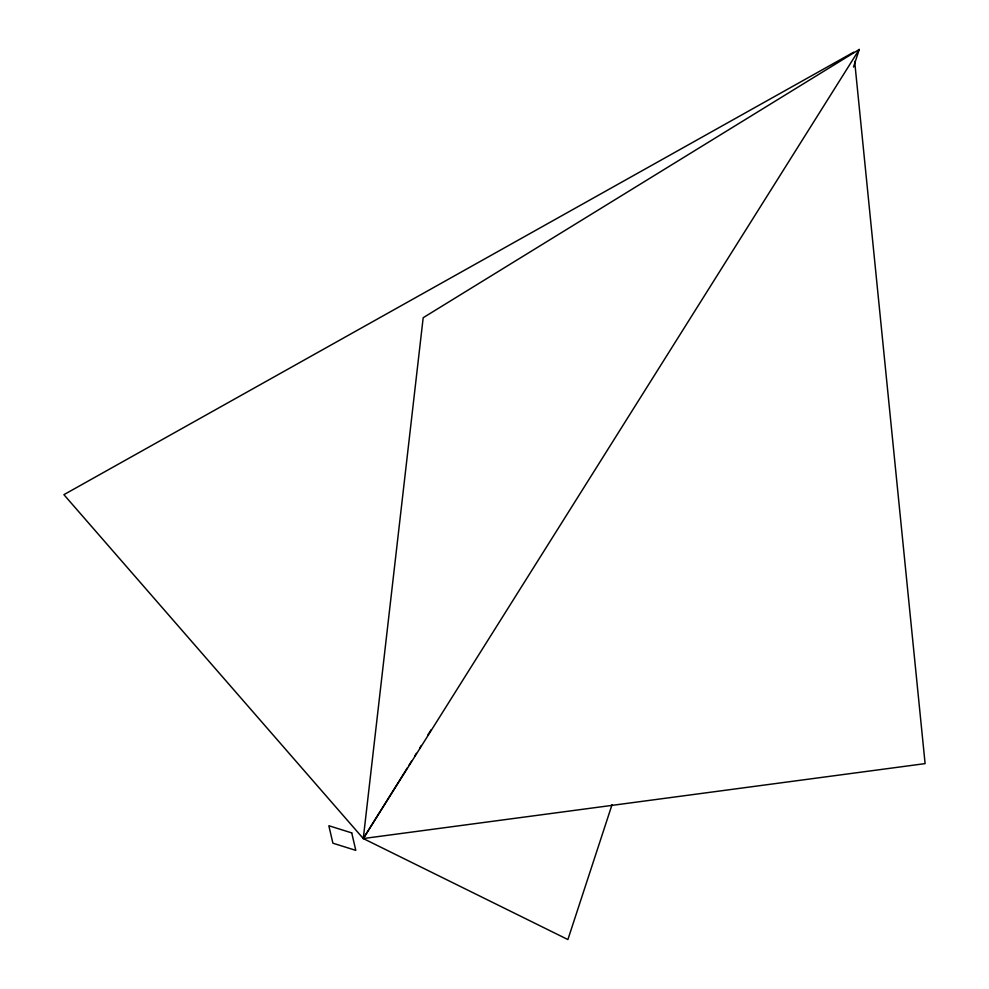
<?xml version="1.0" encoding="UTF-8"?>
<svg xmlns="http://www.w3.org/2000/svg" width="989" height="989" viewBox="0 0 989 989"><rect width="100%" height="100%" fill="white"/><g stroke="black" fill="none" stroke-linecap="round" stroke-linejoin="round"><path stroke-width="1.48" d="M612.055 804.638L567.896 939.55L363.272 838.548L63.902 494.673L853.73 52.17M853.495 67.042L859.256 49.45L423.181 317.716L363.272 838.548L925.098 763.619L854.657 61.392M407.419 767.773L363.272 838.548L859.256 49.45M409.05 765.152L411.511 761.221M414.774 755.979L416.406 753.358M419.682 748.117L421.314 745.496M427.854 735.012L431.117 729.758M351.738 832.899L328.843 825.741L332.897 843.197L355.793 850.355L351.738 832.899"/></g></svg>
